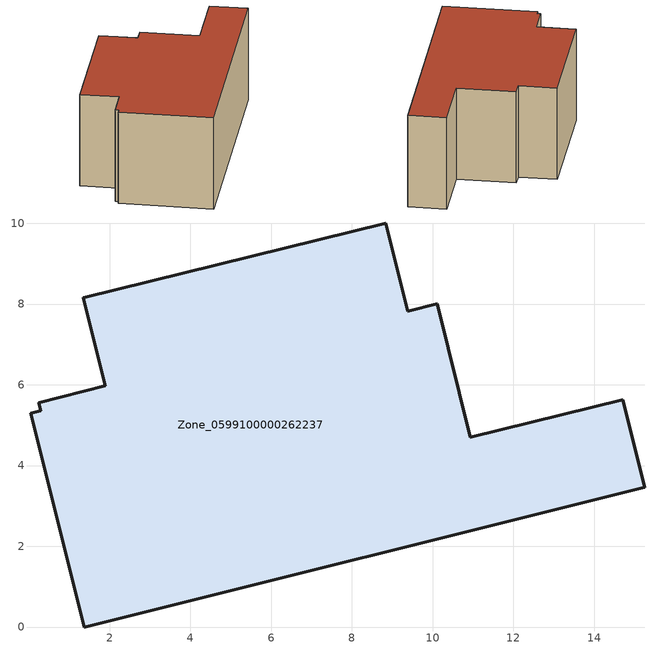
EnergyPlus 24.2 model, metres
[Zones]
Zone_0599100000262237
 floor ground (C_G): 10.12,8.01 10.94,4.7 14.71,5.63 15.25,3.46 1.37,0 0.05,5.29 0.29,5.36 0.24,5.56 1.89,5.98 1.35,8.16 8.84,10.01 9.38,7.83 z0
 wall outside (C_F): 10.94,4.7 10.12,8.01 9.38,7.83 8.84,10.01 1.35,8.16 1.89,5.98 0.24,5.56 0.29,5.36 0.05,5.29 1.37,0 15.25,3.46 14.71,5.63 10.94,4.7 z0:5.73
 roof outside (C_R): 0.29,5.36 0.05,5.29 1.37,0 15.25,3.46 14.71,5.63 10.94,4.7 10.12,8.01 9.38,7.83 8.84,10.01 1.35,8.16 1.89,5.98 0.24,5.56 z5.73
[BUILDING]
Pand.0599100000262237: North Axis=0; Terrain=City; Loads Convergence Tolerance Value=0.04; Temperature Convergence Tolerance Value=0.4; Solar Distribution=FullExterior; Maximum Number of Warmup Days=25; Minimum Number of Warmup Days=1
[Site:Location]
Rotterdam.The.Hague.AP_ZH_NLD Design_Conditions: Latitude=51.96; Longitude=4.45; Time Zone=1; Elevation=-4.5
[SITE:GROUNDTEMPERATURE:BUILDINGSURFACE]
18, 18, 18, 18, 18, 18, 18, 18, 18, 18, 18, 18
[MATERIAL] Thermal Absorptance=0.9; Solar Absorptance=0.7; Visible Absorptance=0.7
Name | Roughness | Thickness | Conductivity | Density | Specific Heat
G.TC.1975-1991 | MediumSmooth | 0.15 | 0.288461 | 540 | 1210
F.TC.1975-1991 | Rough | 0.3 | 0.230769 | 1920 | 840
R.TC.1975-1991 | MediumRough | 0.2 | 0.153846 | 1500 | 1000
[CONSTRUCTION]
C_G: G.TC.1975-1991
C_F: F.TC.1975-1991
C_R: R.TC.1975-1991
[ZONE]
Zone_0599100000262237: Type=1; Multiplier=1; Ceiling Height=Autocalculate; Volume=Autocalculate; Floor Area=autocalculate; Part of Total Floor Area=Yes
[ZONEINFILTRATION:DESIGNFLOWRATE]
Infil_Zone_0599100000262237: Zone or ZoneList or Space or SpaceList=Zone_0599100000262237; Schedule=AlwaysOn; Design Flow Rate Calculation Method=Flow/Area; Flow Rate per Floor Area=0.003; Constant Term Coefficient=1; Temperature Term Coefficient=0; Velocity Term Coefficient=0; Velocity Squared Term Coefficient=0
[HVACTEMPLATE:ZONE:IDEALLOADSAIRSYSTEM]
Zone_0599100000262237: Maximum Heating Supply Air Temperature=50; Minimum Cooling Supply Air Temperature=13; Maximum Heating Supply Air Humidity Ratio=0.0156; Minimum Cooling Supply Air Humidity Ratio=0.0077; Heating Limit=NoLimit; Cooling Limit=NoLimit; Dehumidification Control Type=ConstantSensibleHeatRatio; Cooling Sensible Heat Ratio=0.7; Dehumidification Setpoint=60; Humidification Control Type=None; Humidification Setpoint=30; Outdoor Air Method=None; Outdoor Air Flow Rate per Person=0.00944; Outdoor Air Flow Rate per Zone Floor Area=0; Outdoor Air Flow Rate per Zone=0; Demand Controlled Ventilation Type=None; Outdoor Air Economizer Type=NoEconomizer; Heat Recovery Type=None; Sensible Heat Recovery Effectiveness=0.7; Latent Heat Recovery Effectiveness=0.65
[ZONECONTROL:THERMOSTAT]
ThermostatControl_Zone_0599100000262237: Zone or ZoneList=Zone_0599100000262237; Control Type Schedule=DualSetpointControlType; Control 1=Thermostat_Zone_0599100000262237; Temperature Difference Between Cutout And Setpoint=0
[THERMOSTATSETPOINT:DUALSETPOINT]
Thermostat_Zone_0599100000262237: Heating Setpoint Temperature Schedule=HeatingSetpoint_Zone_0599100000262237; Cooling Setpoint Temperature Schedule=CoolingSetpoint_Zone_0599100000262237
[SCHEDULE:COMPACT]
HeatingSetpoint_Zone_0599100000262237: Through: 12/31, For: AllDays, Until: 24:00, 21
CoolingSetpoint_Zone_0599100000262237: Through: 12/31, For: AllDays, Until: 24:00, 24
DualSetpointControlType: Through: 12/31, For: AllDays, Until: 24:00, 4
AlwaysOn: Through: 12/31, For: AllDays, Until: 24:00, 1
